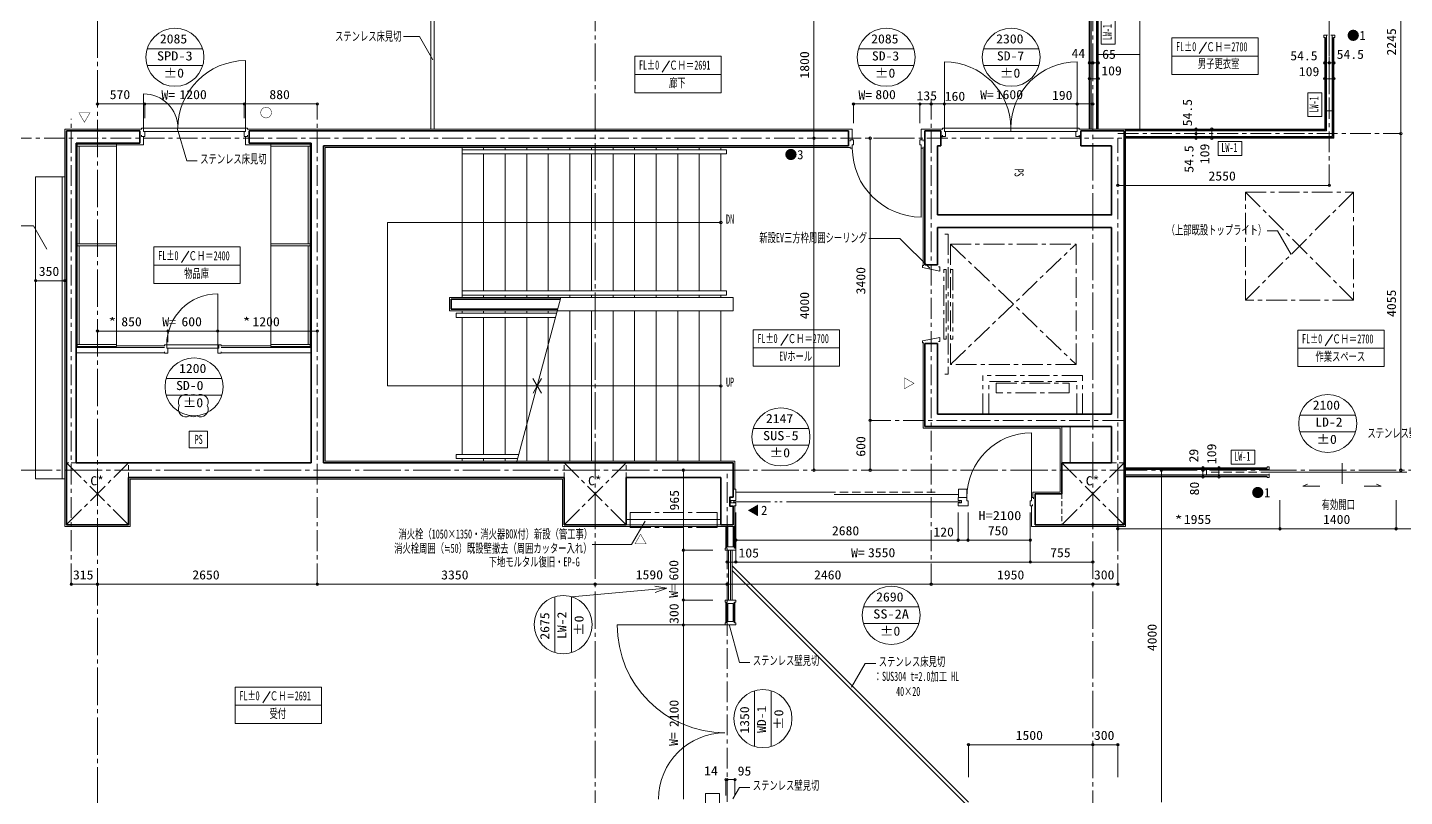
# Model space of a CAD drawing. Units: millimetres at full size, sheet at 1:50. Extents: x -48066 to 77311, y -302220 to 10476.
# Drawn here: x -857 to 15742, y -8653 to 612 of the extents above; entities that cross this region are included whole.
import ezdxf
from ezdxf.enums import TextEntityAlignment as Align

# ---------------------------------------------------------------- set-up
doc = ezdxf.new("R2010")
doc.units = ezdxf.units.MM
doc.header["$LTSCALE"] = 50
doc.header["$PDMODE"] = 32
doc.header["$PDSIZE"] = 30
for name, pattern in [('CHAIN1', [8, 5, -1, 1, -1]), ('CHAIN2', [12, 9, -1, 1, -1]), ('DASHED1', [1.8, 1.2, -0.6]), ('DASHED2', [3, 2, -1]), ('DOUBLE_CHAIN2', [12.8, 9, -1, 0.6, -0.6, 0.6, -1])]:
    doc.linetypes.add(name, pattern=pattern)
for name, color, linetype, lineweight in [('0-0_通り芯', 4, 'Continuous', 18), ('0-1_壁芯', 4, 'Continuous', 18), ('0-4_z246', 3, 'Continuous', 18), ('0-6_LGS', 4, 'Continuous', 18), ('0-7_仕上げ線', 3, 'Continuous', 18), ('0-8_平詳寸法', 4, 'Continuous', 18), ('0-B_内部建具', 4, 'Continuous', 18), ('0-C_文字', 4, 'Continuous', 18), ('1-1_床雑', 4, 'Continuous', 18), ('2-3_z770', 4, 'Continuous', 18), ('2-C_文字', 4, 'CHAIN1', 18), ('2-E_ハッチ', 4, 'CHAIN1', 18), ('3-0_平詳文字', 4, 'Continuous', 18), ('3-1_室名符号', 4, 'Continuous', 18), ('3-4_Dｼｰﾄ', 4, 'Continuous', 18), ('4-4_柱・壁', 2, 'Continuous', 35), ('4-5_柱壁寸法', 7, 'CHAIN1', 9), ('4-6_ｽﾗﾌﾞ寸法', 6, 'Continuous', 18), ('C-F_補助線', 4, 'Continuous', 18)]:
    doc.layers.add(name, color=color, linetype=linetype, lineweight=lineweight)
doc.layers.add('6-8', color=7, linetype='Continuous')
doc.styles.add('ＭＳ ゴシック', font='')
doc.styles.get('ＭＳ ゴシック').set_extended_font_data('MS Gothic')

msp = doc.modelspace()

# ---------------------------------------------------------------- linework, layer by layer
at = {"layer": '0-0_通り芯', "color": 6, "linetype": 'CHAIN2'}
for p, q in [((-13.8, -12951.39), (-13.8, 9976.35)), ((5986.2, -18631.87), (5986.2, 9976.35)), ((11986.2, -18631.87), (11986.2, 9976.35)), ((-21408.14, -4721.39), (26359.86, -4721.39))]:
    msp.add_line(p, q, dxfattribs=at)
at = {"layer": '0-1_壁芯', "linetype": 'CHAIN1'}
for p, q in [((14836.2, -1289.33), (14836.2, 9520.31)), ((2636.2, -6096.12), (2636.2, -308.1)), ((10036.2, -6096.12), (10036.19, -216.38)), ((-328.8, -6096.12), (-328.8, -487.58)), ((-1457.1, -721.39), (9636.2, -721.39)), ((9586.2, -721.39), (12381.2, -721.39)), ((12286.2, -666.38), (15697.88, -666.38)), ((12286.2, -6096.12), (12286.2, -721.39)), ((9300.82, -4121.39), (12381.2, -4121.39)), ((7576.2, -9916.39), (7576.2, -4721.39))]:
    msp.add_line(p, q, dxfattribs=at)
at = {"layer": '0-1_壁芯'}
for p, q in [((15697.88, 1578.63), (15697.88, -666.38)), ((8623.04, -721.39), (8623.04, 1078.61)), ((8623.04, -4721.39), (8623.04, -721.39)), ((9300.82, -721.39), (9300.82, -4121.39)), ((15697.88, -666.38), (15697.88, -4721.39)), ((12286.2, -1289.33), (14836.2, -1289.33)), ((9300.82, -4121.39), (9300.82, -4721.39)), ((-328.8, -6096.12), (-13.8, -6096.12)), ((-13.8, -6096.12), (2636.2, -6096.12)), ((2636.2, -6096.12), (5986.2, -6096.12)), ((5986.2, -6096.12), (7576.2, -6096.12)), ((7576.2, -6096.12), (10036.2, -6096.12)), ((10036.2, -6096.12), (11986.2, -6096.12)), ((11986.2, -6096.12), (12286.2, -6096.12))]:
    msp.add_line(p, q, dxfattribs=at)
for p in [(15697.88, -666.38), (8623.04, -721.39), (9300.82, -721.39), (12286.2, -1289.33), (14836.2, -1289.33), (9300.82, -4121.39), (8623.04, -4721.39), (9300.82, -4721.39), (15697.88, -4721.39), (-328.8, -6096.12), (-13.8, -6096.12), (2636.2, -6096.12), (5986.2, -6096.12), (7576.2, -6096.12), (10036.2, -6096.12), (11986.2, -6096.12), (12286.2, -6096.12)]:
    msp.add_point(p, dxfattribs=at)
at = {"layer": '0-4_z246'}
for p, q in [((7637.2, -5872.4), (9636.2, -7871.39)), ((7637.2, -5928.97), (9636.2, -7927.96)), ((9612.05, -7847.25), (10486.19, -8721.39)), ((9612.05, -7903.82), (10469.63, -8761.39))]:
    msp.add_line(p, q, dxfattribs=at)
at = {"layer": '0-6_LGS'}
for p, q in [((11964.19, 998.61), (11964.19, -611.39)), ((12029.19, -611.39), (12029.19, 998.61)), ((14803.7, 519.11), (14803.7, -633.89)), ((14868.7, 519.11), (14868.7, -698.89)), ((14803.69, -391.39), (14868.69, -391.39)), ((12381.2, -633.89), (14803.7, -633.89)), ((12381.2, -698.89), (14868.7, -698.89)), ((796.21, -3241.39), (-268.8, -3241.39)), ((796.21, -3306.39), (-268.8, -3306.39)), ((2561.2, -3241.39), (1476.21, -3241.39)), ((2561.2, -3306.39), (1476.21, -3306.39)), ((11611.19, -4196.39), (11611.19, -4631.39)), ((11711.19, -4196.39), (11711.19, -4631.39)), ((12381.2, -4714.39), (14111.2, -4714.39)), ((12381.2, -4779.39), (14111.2, -4779.39)), ((13356.2, -4779.39), (13356.2, -4714.39)), ((7501.2, -5316.39), (6361.2, -5316.39)), ((7501.2, -5381.39), (6361.2, -5381.39)), ((7584.2, -5401.39), (7584.2, -5646.39)), ((7649.2, -5401.39), (7649.2, -5646.39)), ((7584.2, -5646.39), (7649.2, -5646.39)), ((7584.2, -6546.39), (7584.2, -6326.39)), ((7584.2, -6326.39), (7649.2, -6326.39)), ((7649.2, -6546.39), (7649.2, -6326.39)), ((7584.2, -6546.39), (7649.2, -6546.39))]:
    msp.add_line(p, q, dxfattribs=at)
at = {"layer": '0-7_仕上げ線'}
for p, q in [((12051.2, 6509.11), (12051.2, -611.89)), ((11942.19, -611.39), (11942.19, 998.61)), ((11951.19, -611.39), (11951.19, 998.61)), ((12041.69, -611.39), (12041.69, 998.61)), ((14781.7, 494.11), (14781.7, -611.89)), ((14791.2, 494.11), (14791.2, -621.39)), ((14881.2, 494.11), (14881.2, -711.39)), ((14890.7, 494.11), (14890.7, -720.89)), ((-408.8, -611.37), (-408.8, -5401.39)), ((516.2, -611.37), (-408.8, -611.37)), ((1796.2, -611.38), (8856.83, -611.39)), ((9086.2, -611.39), (8336.2, -611.38)), ((9086.2, -741.39), (9086.2, -611.39)), ((10171.2, -611.89), (9916.2, -611.89)), ((9916.2, -741.39), (9916.2, -611.89)), ((11821.2, -611.89), (14781.7, -611.89)), ((12381.2, -5401.39), (12381.2, -611.89)), ((12381.2, -621.39), (14791.2, -621.39)), ((541.2, -801.41), (216.2, -801.4)), ((541.2, -701.39), (541.2, -801.41)), ((1771.2, -801.41), (2076.2, -801.4)), ((12381.2, -711.39), (14881.2, -711.39)), ((12381.2, -720.89), (14890.7, -720.89)), ((2731.2, -831.39), (2731.2, -4611.39)), ((9061.2, -831.39), (2731.2, -831.39)), ((9941.2, -841.39), (9941.2, -2254.39)), ((-408.8, -1186.38), (-438.8, -1186.38)), ((216.21, -3231.38), (216.21, -3206.38)), ((796.21, -3221.39), (216.21, -3221.39)), ((2076.2, -3221.39), (1476.21, -3221.39)), ((9941.2, -3188.39), (9941.2, -4216.39)), ((11591.19, -4216.39), (9941.2, -4216.39)), ((11591.19, -4216.39), (11591.19, -4986.39)), ((7671.2, -4611.39), (2731.2, -4611.39)), ((7671.2, -4611.39), (7671.2, -4951.39)), ((12381.2, -4692.39), (14086.2, -4692.39)), ((12381.2, -4701.89), (14086.2, -4701.89)), ((12381.2, -4791.89), (14086.2, -4791.89)), ((12381.2, -4801.39), (14086.2, -4801.39)), ((5591.2, -4831.39), (381.2, -4831.39)), ((5591.2, -5401.39), (5591.2, -4831.39)), ((11591.19, -4986.39), (11261.2, -4986.39)), ((7671.2, -5151.39), (7671.2, -5661.39)), ((11246.2, -5151.39), (11246.2, -5401.39)), ((7671.2, -5401.39), (5591.2, -5401.39)), ((7562.2, -5401.39), (7562.2, -5661.39)), ((7571.7, -5401.39), (7571.7, -5661.39)), ((7661.7, -5401.39), (7661.7, -5661.39)), ((11246.2, -5401.39), (12381.2, -5401.39)), ((7562.2, -6561.39), (7562.2, -6311.39)), ((7571.7, -6561.39), (7571.7, -6311.39)), ((7661.7, -6561.39), (7661.7, -6311.39)), ((7671.2, -6561.39), (7671.2, -6311.39))]:
    msp.add_line(p, q, dxfattribs=at)
for points in [[(-438.8, -1186.38), (-438.8, -4826.38), (-408.8, -4826.38)], [(381.2, -4831.39), (381.2, -5401.39), (-408.8, -5401.39)]]:
    msp.add_lwpolyline(points, dxfattribs=at)
at = {"layer": '0-8_平詳寸法'}
for p, q in [((11942.19, 186.42), (11986.2, 186.42)), ((11986.2, 186.42), (12051.2, 186.42)), ((14781.7, 186.42), (14836.19, 186.42)), ((14836.19, 186.42), (14890.7, 186.42)), ((12051.2, -4.17), (11942.19, -4.17)), ((14781.7, -4.17), (14890.7, -4.17)), ((13229.58, -666.38), (13229.58, -611.88)), ((13420.17, -720.88), (13420.17, -611.88)), ((13229.58, -720.88), (13229.58, -666.38)), ((-758.8, -2438.8), (-408.8, -2438.8)), ((12812.05, -4721.39), (12812.05, -8721.39)), ((13312.46, -4692.39), (13312.46, -4721.39)), ((13312.46, -4721.39), (13312.46, -4801.39)), ((13505.26, -4801.39), (13505.26, -4692.39)), ((10486.2, -8029.96), (10486.2, -8420.78)), ((10486.2, -8029.96), (11986.2, -8029.96)), ((11986.2, -8029.96), (11986.2, -8420.78)), ((11986.2, -8029.96), (12286.2, -8029.96)), ((12286.2, -8029.96), (12286.2, -8420.78)), ((7562.2, -8450.36), (7562.2, -8642.31)), ((7562.2, -8450.36), (7576.2, -8450.36)), ((7576.2, -8450.36), (7576.2, -8642.31)), ((7576.2, -8450.36), (7671.2, -8450.36)), ((7671.2, -8450.36), (7671.2, -8642.31))]:
    msp.add_line(p, q, dxfattribs=at)
for p in [(11942.19, 186.42), (11986.2, 186.42), (12051.2, 186.42), (14781.7, 186.42), (14836.19, 186.42), (14890.7, 186.42), (11942.19, -4.17), (12051.2, -4.17), (14781.7, -4.17), (14890.7, -4.17), (13229.58, -611.88), (13229.58, -666.38), (13420.17, -611.88), (13229.58, -720.88), (13420.17, -720.88), (-758.8, -2438.8), (-408.8, -2438.8), (12812.05, -4721.39), (13312.46, -4692.39), (13312.46, -4721.39), (13312.46, -4801.39), (13505.26, -4692.39), (13505.26, -4801.39), (10486.2, -8029.96), (11986.2, -8029.96), (12286.2, -8029.96), (7562.2, -8450.36), (7576.2, -8450.36), (7671.2, -8450.36)]:
    msp.add_point(p, dxfattribs=at)
at = {"layer": '0-B_内部建具'}
for p, q in [((14836.19, 1499.11), (14836.19, 519.11)), ((1771.2, -601.39), (1771.2, 213.61)), ((10196.2, 198.61), (10196.2, -641.39)), ((11796.2, 198.61), (11796.2, -641.39)), ((541.2, -601.39), (541.2, -186.39)), ((541.2, -601.39), (1771.2, -601.39)), ((11821.2, -601.89), (10171.2, -601.89)), ((10171.2, -616.89), (10171.2, -601.89)), ((11796.2, -641.39), (10196.2, -641.39)), ((10996.2, -601.89), (10996.2, -641.39)), ((11821.2, -616.89), (11821.2, -601.89)), ((1771.2, -701.39), (1771.2, -801.41)), ((9916.2, -841.39), (9916.2, -1671.39)), ((1436.21, -3251.39), (1436.21, -2596.39)), ((821.21, -3211.39), (1451.21, -3211.39)), ((836.21, -3251.39), (821.21, -3251.39)), ((821.21, -3251.39), (1451.21, -3251.39)), ((1436.21, -3251.39), (1451.21, -3251.39)), ((14989.2, -4885.85), (14989.2, -4637.6)), ((14111.2, -4726.89), (14111.2, -4682.39)), ((14111.2, -4746.89), (15771.2, -4746.89)), ((14111.2, -4766.89), (14111.2, -4811.39)), ((8866.2, -4988.05), (7681.2, -4988.05)), ((10391.2, -5101.39), (8336.2, -5101.39)), ((10366.2, -5014.72), (8866.2, -5014.72)), ((10466.2, -5051.39), (10361.2, -5051.39)), ((10401.2, -5116.39), (10401.2, -5086.39)), ((11261.2, -4986.39), (11261.2, -5051.39)), ((7595.2, -5686.39), (7595.2, -6286.39)), ((7616.2, -5686.39), (7616.2, -6286.39)), ((7637.2, -5686.39), (7637.2, -6286.39)), ((6251.2, -6586.39), (7681.2, -6586.39))]:
    msp.add_line(p, q, dxfattribs=at)
at = {"layer": '0-B_内部建具', "linetype": 'DASHED2'}
for p, q in [((14836.19, 519.11), (14836.19, -371.39)), ((14111.2, -4746.89), (13376.2, -4746.89)), ((10085.2, -4988.06), (8866.2, -4988.05))]:
    msp.add_line(p, q, dxfattribs=at)
at = {"layer": '0-B_内部建具', "linetype": 'DOUBLE_CHAIN2'}
msp.add_line((7651.2, -5101.39), (9636.2, -5101.39), dxfattribs=at)
at = {"layer": '0-B_内部建具'}
for points in [[(14816.19, 519.11), (14771.69, 519.11), (14771.69, 494.11), (14786.19, 494.11)], [(14856.19, 519.11), (14900.69, 519.11), (14900.69, 494.11), (14885.69, 494.11)], [(516.2, -616.39), (516.2, -601.39), (541.2, -601.39), (541.2, -641.39)], [(556.2, -641.39), (556.2, -701.39), (516.2, -701.39), (516.2, -686.39)], [(1796.2, -616.39), (1796.2, -601.39), (1771.2, -601.39), (1771.2, -641.39), (541.2, -641.39)], [(1756.2, -641.39), (1756.2, -701.39), (1796.2, -701.39), (1796.2, -686.39)], [(10211.2, -641.39), (10211.2, -701.39), (10171.2, -701.39), (10171.2, -686.39)], [(11781.2, -641.39), (11781.2, -701.39), (11821.2, -701.39), (11821.2, -686.39)], [(9061.2, -826.39), (9061.2, -841.39), (9086.2, -841.39), (9086.2, -801.39), (9101.2, -801.39), (9101.2, -741.39), (9061.2, -741.39), (9061.2, -756.39)], [(9941.2, -826.39), (9941.2, -841.39), (9916.2, -841.39), (9916.2, -801.39), (9901.2, -801.39), (9901.2, -741.39), (9941.2, -741.39), (9941.2, -756.39)], [(9946.2, -2254.39), (9931.2, -2254.39), (9931.2, -2279.39), (10141.2, -2321.39), (10141.2, -2271.39), (10126.2, -2271.39)], [(9946.2, -3188.39), (9931.2, -3188.39), (9931.2, -3163.39), (10141.2, -3121.39), (10141.2, -3171.39), (10126.2, -3171.39)], [(796.21, -3226.39), (796.21, -3211.39), (821.21, -3211.39), (821.21, -3251.39)], [(836.21, -3251.39), (836.21, -3311.39), (796.21, -3311.39), (796.21, -3296.39)], [(1436.21, -3251.39), (1436.21, -3311.39), (1476.21, -3311.39), (1476.21, -3296.39)], [(1476.21, -3226.39), (1476.21, -3211.39), (1451.21, -3211.39), (1451.21, -3251.39)], [(11246.2, -4271.39), (11246.2, -5091.39), (11231.2, -5091.39), (11231.2, -5151.39), (11256.2, -5151.39), (11256.2, -5136.39)], [(14111.2, -4682.39), (14086.2, -4682.39), (14086.2, -4697.39)], [(14111.2, -4811.39), (14086.2, -4811.39), (14086.2, -4796.39)], [(7656.2, -5151.39), (7681.2, -5151.39), (7681.2, -5116.39), (7621.2, -5116.39), (7621.2, -5086.39), (7681.2, -5086.39), (7681.2, -4951.39), (7661.2, -4951.39)], [(10366.2, -5051.39), (10366.2, -4951.39), (10466.2, -4951.39)], [(10481.2, -5151.39), (10481.2, -5091.39), (10466.2, -5091.39), (10466.2, -4951.39)], [(14722.14, -4916.02), (14517.96, -4916.02), (14573.65, -4888.18)], [(15256.27, -4916.02), (15460.44, -4916.02), (15404.76, -4888.18)], [(10401.2, -5086.39), (10361.2, -5086.39), (10361.2, -5051.39)], [(10481.2, -5151.39), (10361.2, -5151.39), (10361.2, -5116.39), (10401.2, -5116.39)], [(11271.2, -5066.39), (11271.2, -5051.39), (11246.2, -5051.39)], [(7567.2, -5661.39), (7552.2, -5661.39), (7552.2, -5686.39), (7681.2, -5686.39)], [(7681.2, -5686.39), (7681.2, -5661.39), (7666.2, -5661.39)], [(7567.2, -6311.39), (7552.2, -6311.39), (7552.2, -6286.39), (7681.2, -6286.39)], [(7681.2, -6286.39), (7681.2, -6311.39), (7666.2, -6311.39)], [(7567.2, -6561.39), (7552.2, -6561.39), (7552.2, -6586.39)], [(7681.2, -6586.39), (7681.2, -6561.39), (7666.2, -6561.39)]]:
    msp.add_lwpolyline(points, dxfattribs=at)
for centre, radius, start, end in [((1771.2, -601.39), 815, 90.00004, 180.00004), ((10196.2, -601.39), 800, 0, 90), ((11796.2, -601.39), 800, 90, 180), ((541.2, -601.39), 415, 359.99996, 89.99996), ((9916.2, -841.39), 830, 179.99996, 269.99996), ((1436.21, -3211.39), 615, 90, 180), ((11246.2, -5051.39), 780, 90, 180), ((7551.2, -6586.39), 1300, 180, 270), ((7551.2, -8686.39), 800, 90, 180)]:
    msp.add_arc(centre, radius, start, end, dxfattribs=at)
at = {"layer": '0-C_文字'}
for p, q in [((556.2, -308.1), (-13.8, -308.1)), ((1756.2, -308.1), (556.2, -308.1)), ((556.2, -308.1), (556.2, -481.24)), ((1756.2, -308.1), (2636.2, -308.1)), ((1756.2, -308.1), (1756.2, -481.24)), ((9901.2, -308.1), (9101.2, -308.1)), ((9101.2, -308.1), (9101.2, -539.13)), ((9901.2, -308.1), (9901.2, -539.13)), ((10036.19, -308.1), (9901.2, -308.1)), ((10036.19, -308.1), (10196.2, -308.1)), ((10196.2, -308.1), (11796.2, -308.1)), ((11796.2, -308.1), (11986.2, -308.1)), ((-13.8, -3045.02), (836.21, -3045.02)), ((836.21, -3045.02), (1436.21, -3045.02)), ((836.21, -3045.02), (836.21, -3178.86)), ((1436.21, -3045.02), (2636.2, -3045.02)), ((7049.06, -4721.39), (7406.06, -4721.39)), ((7049.06, -4721.39), (7049.06, -5686.39)), ((12286.2, -5427.71), (12286.2, -5081.22)), ((14241.2, -5427.71), (14241.2, -5081.22)), ((15641.2, -5427.71), (15641.2, -5081.22)), ((7681.2, -5828.29), (7681.2, -5232.64)), ((10361.2, -5564.28), (10361.2, -5232.64)), ((10481.2, -5564.28), (10481.2, -5232.64)), ((11231.2, -5828.29), (11231.2, -5232.64)), ((12286.2, -5427.71), (14241.2, -5427.71)), ((14241.2, -5427.71), (15641.2, -5427.71)), ((15641.2, -5427.71), (17986.2, -5427.71)), ((7681.2, -5564.28), (10361.2, -5564.28)), ((10361.2, -5564.28), (10481.2, -5564.28)), ((10481.2, -5564.28), (11231.2, -5564.28)), ((7049.06, -5686.39), (7406.06, -5686.39)), ((7049.06, -5686.39), (7049.06, -6286.39)), ((7576.2, -5828.29), (7681.2, -5828.29)), ((7681.2, -5828.29), (11231.2, -5828.29)), ((11231.2, -5828.29), (11986.2, -5828.29)), ((7049.06, -6286.39), (7406.06, -6286.39)), ((7049.06, -6286.39), (7049.06, -6586.39)), ((7049.06, -6586.39), (7406.06, -6586.39)), ((7049.06, -6586.39), (7049.06, -8686.39))]:
    msp.add_line(p, q, dxfattribs=at)
at = {"layer": '0-C_文字', "color": 7, "lineweight": 9}
for p, q in [((7501.2, -1736.39), (3481.2, -1736.39)), ((3481.2, -1736.39), (3481.2, -3706.39)), ((5287.6, -3706.39), (5236.26, -3617.47)), ((5287.6, -3706.39), (5338.94, -3617.47)), ((7501.2, -3706.39), (3481.2, -3706.39)), ((5287.6, -3706.39), (5237.88, -3792.5)), ((5287.6, -3706.39), (5337.32, -3792.5))]:
    msp.add_line(p, q, dxfattribs=at)
for centre in [(7501.2, -1736.39), (7501.2, -3706.39)]:
    msp.add_circle(centre, 15, dxfattribs=at)
at = {"layer": '0-C_文字'}
for p in [(-13.8, -308.1), (556.2, -308.1), (1756.2, -308.1), (2636.2, -308.1), (9101.2, -308.1), (9901.2, -308.1), (10036.19, -308.1), (10196.2, -308.1), (11796.2, -308.1), (11986.2, -308.1), (-13.8, -3045.02), (836.21, -3045.02), (1436.21, -3045.02), (2636.2, -3045.02), (7049.06, -4721.39), (12286.2, -5427.71), (14241.2, -5427.71), (15641.2, -5427.71), (7681.2, -5564.28), (10361.2, -5564.28), (10481.2, -5564.28), (11231.2, -5564.28), (7049.06, -5686.39), (7576.2, -5828.29), (7681.2, -5828.29), (11231.2, -5828.29), (11986.2, -5828.29), (7049.06, -6286.39), (7049.06, -6586.39)]:
    msp.add_point(p, dxfattribs=at)
at = {"layer": '1-1_床雑'}
for p, q in [((4006.19, 998.6), (4006.19, -611.39)), ((4046.19, 998.6), (4046.19, -611.39)), ((12551.2, 288.61), (12051.2, 288.61)), ((12551.2, -611.39), (12051.2, -611.39)), ((216.2, -791.4), (-258.8, -791.4)), ((216.2, -816.41), (-258.8, -816.4)), ((-233.8, -1993.9), (-233.8, -816.4)), ((216.2, -1993.9), (216.2, -816.41)), ((216.21, -816.41), (216.21, -791.4)), ((2076.19, -816.41), (2076.19, -791.4)), ((2076.19, -1993.9), (2076.2, -816.41)), ((2076.2, -791.4), (2551.2, -791.4)), ((2076.2, -816.41), (2551.2, -816.4)), ((2526.2, -1993.9), (2526.2, -816.4)), ((2551.2, -3231.39), (2551.2, -791.4)), ((-758.8, -4826.38), (-758.8, -1186.38)), ((-438.8, -1186.38), (-758.8, -1186.38)), ((216.2, -1993.9), (-258.8, -1993.9)), ((216.2, -2018.9), (-258.8, -2018.9)), ((-233.8, -3206.39), (-233.8, -2018.9)), ((216.2, -2018.9), (216.2, -1993.9)), ((216.21, -3206.38), (216.21, -2018.9)), ((2076.18, -3206.38), (2076.19, -2018.9)), ((2076.2, -2018.9), (2076.2, -1993.9)), ((2076.2, -1993.9), (2551.2, -1993.9)), ((2076.2, -2018.9), (2551.2, -2018.9)), ((2526.2, -3206.39), (2526.2, -2018.9)), ((5572.97, -2641.39), (4231.2, -2641.39)), ((216.2, -3206.38), (-258.8, -3206.39)), ((2076.18, -3231.38), (2076.18, -3206.38)), ((2076.2, -3206.38), (2551.2, -3206.39)), ((2076.2, -3231.38), (2551.2, -3231.39)), ((-438.8, -4826.38), (-758.8, -4826.38))]:
    msp.add_line(p, q, dxfattribs=at)
for points in [[(12051.2, -611.39), (12051.2, 1188.61), (12551.2, 1188.61), (12551.2, -611.39)], [(216.2, -3231.38), (-258.8, -3231.39), (-258.8, -791.4)], [(5530.1, -2801.39), (4231.2, -2801.39), (4231.2, -2641.39)]]:
    msp.add_lwpolyline(points, dxfattribs=at)
at = {"layer": '2-3_z770'}
for p, q in [((4381.2, -2641.39), (4381.2, -831.39)), ((7571.2, -861.39), (4381.2, -861.39)), ((7571.2, -911.39), (4381.2, -911.39)), ((4641.2, -861.39), (4641.2, -831.39)), ((4641.2, -2561.39), (4641.2, -911.39)), ((4901.2, -861.39), (4901.2, -831.39)), ((4901.2, -2561.39), (4901.2, -911.39)), ((5161.2, -861.39), (5161.2, -831.39)), ((5161.2, -2561.39), (5161.2, -911.39)), ((5421.2, -861.39), (5421.2, -831.39)), ((5421.2, -2561.39), (5421.2, -911.39)), ((5681.2, -861.39), (5681.2, -831.39)), ((5681.2, -2561.39), (5681.2, -911.39)), ((5941.2, -861.39), (5941.2, -831.39)), ((5941.2, -2561.39), (5941.2, -911.39)), ((6201.2, -861.39), (6201.2, -831.39)), ((6201.2, -2561.39), (6201.2, -911.39)), ((6461.2, -861.39), (6461.2, -831.39)), ((6461.2, -2561.39), (6461.2, -911.39)), ((6721.2, -861.39), (6721.2, -831.39)), ((6721.2, -2561.39), (6721.2, -911.39)), ((6981.2, -861.39), (6981.2, -831.39)), ((6981.2, -2561.39), (6981.2, -911.39)), ((7241.2, -861.39), (7241.2, -831.39)), ((7241.2, -2561.39), (7241.2, -911.39)), ((7501.2, -861.39), (7501.2, -831.39)), ((7501.2, -2561.39), (7501.2, -911.39)), ((7571.2, -861.39), (7571.2, -911.39)), ((7571.2, -2561.39), (4381.2, -2561.39)), ((7571.2, -2611.39), (4381.2, -2611.39)), ((4641.2, -2641.39), (4641.2, -2611.39)), ((4901.2, -2641.39), (4901.2, -2611.39)), ((5039.75, -4631.39), (5572.97, -2641.39)), ((5161.2, -2641.39), (5161.2, -2611.39)), ((5421.2, -2641.39), (5421.2, -2611.39)), ((7651.2, -2641.39), (5572.97, -2641.39)), ((5681.2, -2641.39), (5681.2, -2611.39)), ((5941.2, -2641.39), (5941.2, -2611.39)), ((6201.2, -2641.39), (6201.2, -2611.39)), ((6461.2, -2641.39), (6461.2, -2611.39)), ((6721.2, -2641.39), (6721.2, -2611.39)), ((6981.2, -2641.39), (6981.2, -2611.39)), ((7241.2, -2641.39), (7241.2, -2611.39)), ((7501.2, -2641.39), (7501.2, -2611.39)), ((7571.2, -2611.39), (7571.2, -2561.39)), ((7651.2, -2801.39), (7651.2, -2641.39)), ((4381.2, -2801.38), (4381.2, -2831.38)), ((4641.2, -2801.38), (4641.2, -2831.38)), ((4901.2, -2801.38), (4901.2, -2831.38)), ((5161.2, -2801.38), (5161.2, -2831.38)), ((5421.2, -2801.38), (5421.2, -2831.38)), ((7651.2, -2801.39), (5530.1, -2801.39)), ((5681.2, -4611.39), (5681.2, -2801.39)), ((5941.2, -4611.39), (5941.2, -2801.39)), ((6201.2, -4611.39), (6201.2, -2801.39)), ((6461.2, -4611.39), (6461.2, -2801.39)), ((6721.2, -4611.39), (6721.2, -2801.39)), ((6981.2, -4611.39), (6981.2, -2801.39)), ((7241.2, -4611.39), (7241.2, -2801.39)), ((7501.2, -4611.39), (7501.2, -2801.39)), ((4311.2, -2831.38), (4311.2, -2881.38)), ((5522.06, -2831.39), (4311.2, -2831.39)), ((5508.66, -2881.39), (4311.2, -2881.39)), ((4381.2, -2881.38), (4381.2, -4531.38)), ((4641.2, -2881.38), (4641.2, -4531.38)), ((4901.2, -2881.38), (4901.2, -4531.38)), ((5161.2, -4611.39), (5161.2, -2881.39)), ((5421.2, -4611.39), (5421.2, -2881.39)), ((4311.2, -4581.38), (4311.2, -4531.38)), ((5066.54, -4531.39), (4311.2, -4531.39)), ((5053.15, -4581.39), (4311.2, -4581.39)), ((4381.2, -4581.38), (4381.2, -4611.38)), ((4641.2, -4581.38), (4641.2, -4611.38)), ((4901.2, -4581.38), (4901.2, -4611.38))]:
    msp.add_line(p, q, dxfattribs=at)
at = {"layer": '2-C_文字'}
for p, q in [((10243.41, -1876.39), (10201.91, -1876.39)), ((10243.41, -1876.39), (10243.41, -3566.39)), ((10268.7, -1996.39), (11783.7, -3446.39)), ((10268.7, -3446.39), (11783.7, -1996.39)), ((10243.41, -3566.39), (10201.91, -3566.39)), ((11861.19, -3581.39), (10661.2, -3581.39)), ((10661.2, -4046.39), (10661.2, -3581.39)), ((10731.2, -4046.39), (10731.2, -3651.39)), ((11861.19, -4046.39), (11861.19, -3581.39))]:
    msp.add_line(p, q, dxfattribs=at)
for points in [[(10268.7, -1996.39), (11783.7, -1996.39), (11783.7, -3446.39), (10268.7, -3446.39)], [(10188.13, -2301.69), (10218.13, -2301.69), (10218.13, -3141.69), (10188.13, -3141.69)], [(10821.19, -3671.39), (11701.2, -3671.39), (11701.2, -3791.39), (10821.19, -3791.39)], [(6406.2, -5231.39), (6406.2, -5411.39), (7456.2, -5411.39), (7456.2, -5231.39)]]:
    msp.add_lwpolyline(points, close=True, dxfattribs=at)
for points in [[(10268.7, -2301.39), (10298.7, -2301.39), (10298.7, -3141.39), (10268.7, -3141.39)], [(11791.19, -4046.39), (11791.19, -3651.39), (10731.2, -3651.39)]]:
    msp.add_lwpolyline(points, dxfattribs=at)
at = {"layer": '2-E_ハッチ'}
for p, q in [((15126.2, -1371.38), (13826.19, -2671.38)), ((13826.19, -1371.38), (15126.2, -2671.38))]:
    msp.add_line(p, q, dxfattribs=at)
msp.add_lwpolyline([(13826.19, -1371.38), (15126.2, -1371.38), (15126.2, -2671.38), (13826.19, -2671.38)], close=True, dxfattribs=at)
at = {"layer": '3-0_平詳文字'}
for p, q in [((1062.61, -995.52), (948.23, -601.39)), ((1062.61, -995.52), (1189.71, -995.52)), ((14212.45, -1837.63), (14085.35, -1837.63)), ((14212.45, -1837.63), (14376.79, -2122.28)), ((6588.03, -5336.81), (6425.71, -5617.96)), ((6425.71, -5617.96), (5951.55, -5617.96)), ((7724.14, -7039.08), (7601.56, -6581.61)), ((7724.14, -7039.08), (7851.25, -7039.08)), ((9242.22, -7052.84), (9077.88, -7337.49)), ((9242.22, -7052.84), (9369.32, -7052.84)), ((7724.14, -8544.24), (7644.8, -8681.67)), ((7724.14, -8544.24), (7851.25, -8544.24))]:
    msp.add_line(p, q, dxfattribs=at)
for points in [[(3676.66, 504.07), (3867.18, 504.07), (4030.3, 221.54)], [(-976.49, -1777.42), (-785.98, -1777.42), (-622.86, -2059.95)], [(9285.15, -1928.04), (9657.8, -1928.04), (10018.61, -2288.85)]]:
    msp.add_lwpolyline(points, dxfattribs=at)
msp.add_lwpolyline([(1092.68, -4252.36), (1313.91, -4252.36), (1313.91, -4450.42), (1092.68, -4450.42)], close=True, dxfattribs=at)
at = {"layer": '3-1_室名符号'}
for p, q in [((13977.9, 487.65), (12936.76, 487.65)), ((12936.76, 47.91), (12936.76, 487.65)), ((13357.35, 434.6), (13268.53, 298.14)), ((13977.9, 487.65), (13977.9, 47.91)), ((7503.44, 265.94), (6462.3, 265.94)), ((6462.3, -173.8), (6462.3, 265.94)), ((6882.89, 212.88), (6794.07, 76.43)), ((7503.44, 265.94), (7503.44, -173.8)), ((13977.9, 267.65), (12936.76, 267.65)), ((7503.44, 45.94), (6462.3, 45.94)), ((12936.76, 47.91), (13977.9, 47.91)), ((6462.3, -173.8), (7503.44, -173.8)), ((1708.42, -2030.8), (667.28, -2030.8)), ((667.28, -2470.55), (667.28, -2030.8)), ((1087.86, -2083.86), (999.04, -2220.31)), ((1708.42, -2030.8), (1708.42, -2470.55)), ((1708.42, -2250.8), (667.28, -2250.8)), ((667.28, -2470.55), (1708.42, -2470.55)), ((8931.78, -3029.12), (7890.65, -3029.12)), ((7890.65, -3468.87), (7890.65, -3029.12)), ((8311.23, -3082.18), (8222.41, -3218.63)), ((8931.78, -3029.12), (8931.78, -3468.87)), ((15496.15, -3032.6), (14455.01, -3032.6)), ((14455.01, -3472.35), (14455.01, -3032.6)), ((14875.59, -3085.66), (14786.77, -3222.12)), ((15496.15, -3032.6), (15496.15, -3472.35)), ((8931.78, -3249.13), (7890.65, -3249.13)), ((15496.15, -3252.61), (14455.01, -3252.61)), ((7890.65, -3468.87), (8931.78, -3468.87)), ((14455.01, -3472.35), (15496.15, -3472.35)), ((2687.55, -7334.68), (1646.41, -7334.68)), ((1646.41, -7774.42), (1646.41, -7334.68)), ((2066.99, -7387.74), (1978.18, -7524.19)), ((2687.55, -7334.68), (2687.55, -7774.42)), ((2687.55, -7554.68), (1646.41, -7554.68)), ((1646.41, -7774.42), (2687.55, -7774.42))]:
    msp.add_line(p, q, dxfattribs=at)
at = {"layer": '3-4_Dｼｰﾄ'}
for p, q in [((12253.87, 698.08), (12253.87, 412.58)), ((12253.87, 412.58), (12085.21, 412.58)), ((14745.45, -173.48), (14745.45, -458.97)), ((14745.45, -458.97), (14576.8, -458.97)), ((13781.92, -928.64), (13781.92, -759.98)), ((13496.43, -928.64), (13781.92, -928.64)), ((13937.17, -4649.08), (13937.17, -4480.42)), ((13651.68, -4649.08), (13937.17, -4649.08)), ((7484.01, -8616.18), (7484.01, -8901.68))]:
    msp.add_line(p, q, dxfattribs=at)
for points in [[(12085.21, 412.58), (12085.21, 698.08), (12253.87, 698.08)], [(14576.8, -458.97), (14576.8, -173.48), (14745.45, -173.48)], [(13781.92, -759.98), (13496.43, -759.98), (13496.43, -928.64)], [(13937.17, -4480.42), (13651.68, -4480.42), (13651.68, -4649.08)], [(7315.36, -8901.68), (7315.36, -8616.18), (7484.01, -8616.18)]]:
    msp.add_lwpolyline(points, dxfattribs=at)
at = {"layer": '4-4_柱・壁'}
for p, q in [((-388.8, -631.39), (-388.8, -5381.39)), ((-388.8, -631.39), (496.2, -631.39)), ((496.2, -631.38), (496.2, -781.39)), ((1816.19, -631.38), (1816.19, -781.39)), ((1816.19, -631.38), (8856.83, -631.39)), ((9041.2, -631.39), (8336.2, -631.38)), ((9041.2, -631.39), (9041.2, -811.39)), ((10151.2, -631.39), (9961.2, -631.39)), ((9961.2, -631.39), (9961.2, -2248.39)), ((10151.2, -631.39), (10151.2, -811.39)), ((12361.2, -631.39), (11841.19, -631.39)), ((11841.19, -631.39), (11841.19, -811.39)), ((12361.2, -631.39), (12361.2, -5381.39)), ((-268.8, -781.39), (-268.8, -4631.39)), ((-268.8, -781.39), (496.2, -781.39)), ((1816.19, -781.39), (2561.2, -781.39)), ((2561.2, -781.39), (2561.2, -4631.39)), ((2711.2, -811.39), (2711.2, -4631.39)), ((2711.2, -811.39), (9041.2, -811.39)), ((10111.2, -811.39), (10111.2, -1646.39)), ((10111.2, -811.39), (10151.2, -811.39)), ((10171.2, -701.39), (10151.2, -701.39)), ((11821.2, -701.39), (11841.19, -701.39)), ((12211.19, -811.39), (11841.19, -811.39)), ((12211.2, -1796.39), (10111.2, -1796.39)), ((10111.2, -1796.39), (10111.2, -2248.39)), ((12211.2, -1796.39), (12211.2, -4046.39)), ((9961.2, -2248.39), (10111.2, -2248.39)), ((5567.61, -2661.39), (4251.2, -2661.39)), ((4251.2, -2661.39), (4251.2, -2781.39)), ((5535.45, -2781.39), (4251.2, -2781.39)), ((9961.2, -3194.99), (9961.2, -4196.39)), ((9961.2, -3194.99), (10111.2, -3194.99)), ((10111.2, -3194.99), (10111.2, -4046.39)), ((12211.2, -4046.39), (10111.2, -4046.39)), ((12211.2, -4196.39), (9961.2, -4196.39)), ((12211.2, -4196.39), (12211.2, -4631.39)), ((2561.2, -4631.39), (-268.8, -4631.39)), ((7651.2, -4631.39), (2711.2, -4631.39)), ((7651.2, -4631.39), (7651.2, -5046.39)), ((11611.19, -4631.39), (12211.2, -4631.39)), ((11611.19, -4631.39), (11611.19, -5006.39)), ((361.2, -4811.39), (361.2, -5381.39)), ((5611.2, -4811.39), (361.2, -4811.39)), ((5611.2, -4811.39), (5611.2, -5381.39)), ((6361.2, -4811.39), (6361.2, -5381.39)), ((7501.2, -4811.39), (6361.2, -4811.39)), ((7501.2, -4811.39), (7501.2, -5381.39)), ((7651.2, -5156.39), (7651.2, -5381.39)), ((361.2, -5381.39), (-388.8, -5381.39)), ((6361.2, -5381.39), (5611.2, -5381.39)), ((7651.2, -5381.39), (7501.2, -5381.39)), ((11291.19, -5381.39), (12361.2, -5381.39))]:
    msp.add_line(p, q, dxfattribs=at)
at = {"layer": '4-4_柱・壁', "color": 3, "linetype": 'DASHED1', "lineweight": 18}
for p, q in [((-268.8, -4631.39), (-388.8, -4631.39)), ((361.2, -4811.39), (361.2, -4631.39)), ((5611.2, -4811.39), (5611.2, -4631.39)), ((6361.2, -4811.39), (6361.2, -4631.39)), ((12211.2, -4631.39), (12361.2, -4631.39)), ((11611.19, -5006.39), (11611.19, -5381.39))]:
    msp.add_line(p, q, dxfattribs=at)
at = {"layer": '4-4_柱・壁'}
for points in [[(12211.19, -811.39), (12211.19, -1646.39), (10111.2, -1646.39)], [(7651.2, -5156.39), (7611.2, -5156.39), (7611.2, -5046.39), (7651.2, -5046.39)], [(11611.19, -5006.39), (11291.19, -5006.39), (11291.19, -5381.39)]]:
    msp.add_lwpolyline(points, dxfattribs=at)
at = {"layer": '4-5_柱壁寸法'}
for p, q in [((361.2, -4631.39), (-388.8, -5381.39)), ((-388.8, -4631.39), (361.2, -5381.39)), ((6361.2, -4631.39), (5611.2, -5381.39)), ((5611.2, -4631.39), (6361.2, -5381.39)), ((12361.2, -4631.39), (11611.19, -5381.39)), ((11611.19, -4631.39), (12361.2, -5381.39))]:
    msp.add_line(p, q, dxfattribs=at)
at = {"layer": '4-6_ｽﾗﾌﾞ寸法'}
for centre, start, end in [((1050.59, -3898.94), 60, 210), ((1140.59, -3898.94), 60, 120), ((1230.59, -3898.94), 330, 120), ((1050.59, -3988.94), 150, 300), ((1230.59, -3988.94), 240, 30), ((1140.59, -3988.94), 240, 300)]:
    msp.add_arc(centre, 90, start, end, dxfattribs=at)
at = {"layer": 'C-F_補助線'}
for p, q in [((584.57, 354.49), (1255.39, 354.49)), ((9159.25, 354.49), (9830.07, 354.49)), ((10666.02, 354.49), (11336.84, 354.49)), ((584.57, 154.48), (1255.39, 154.48)), ((9159.25, 154.48), (9830.07, 154.48)), ((10666.02, 154.48), (11336.84, 154.48)), ((815.57, -3617.33), (1486.39, -3617.33)), ((815.57, -3817.33), (1486.39, -3817.33)), ((14481.74, -4059.32), (15152.56, -4059.32)), ((7890.24, -4221.03), (8561.06, -4221.03)), ((14481.74, -4259.32), (15152.56, -4259.32)), ((7890.24, -4421.04), (8561.06, -4421.04)), ((6851.59, -6143.27), (6703.79, -6117.66)), ((5500.22, -6918.24), (5500.22, -6247.42)), ((5700.22, -6918.24), (5700.22, -6247.42)), ((9219.28, -6370.35), (9890.11, -6370.35)), ((9219.28, -6570.36), (9890.11, -6570.36)), ((7908.28, -8050.8), (7908.28, -7379.98)), ((8108.28, -8050.8), (8108.28, -7379.98))]:
    msp.add_line(p, q, dxfattribs=at)
msp.add_lwpolyline([(5700.22, -6247.43), (6851.59, -6143.27), (6710.79, -6194.99)], dxfattribs=at)
for centre in [(919.97, 254.48), (9494.65, 254.48), (11001.42, 254.48), (1150.97, -3717.33), (14817.14, -4159.32), (8225.64, -4321.04), (9554.68, -6470.36), (5600.22, -6582.84), (8008.28, -7715.4)]:
    msp.add_circle(centre, 350, dxfattribs=at)

# ---------------------------------------------------------------- texts
at = {"layer": '0-1_壁芯', "style": 'ＭＳ ゴシック', "width": 1.1}
for s, p in [('2245', (15672.88, 274.87)), ('1800', (8598.04, -2.64)), ('3400', (9275.82, -2602.64)), ('4000', (8598.04, -2902.64)), ('4055', (15672.88, -2875.13)), ('600', (9275.82, -4558.89))]:
    msp.add_text(s, height=110, rotation=90, dxfattribs=at).set_placement(p, align=Align.BOTTOM_LEFT)
for s, p in [('2550', (13379.95, -1264.33)), ('315', (-308.8, -6071.12)), ('2650', (1129.95, -6071.12)), ('3350', (4129.95, -6071.12)), ('1590', (6474.87, -6069.8)), ('2460', (8624.95, -6071.12)), ('1950', (10829.95, -6071.12)), ('300', (11998.7, -6071.12))]:
    msp.add_text(s, height=110, dxfattribs=at).set_placement(p, align=Align.BOTTOM_LEFT)
at = {"layer": '0-8_平詳寸法', "style": 'ＭＳ ゴシック', "width": 1.1}
for s, p in [('44', (11728.75, 212.96)), ('65', (12098.19, 202.33)), ('54.5', (14924.71, 202.09)), ('54.5', (14365.51, 184.61)), ('109', (12087.67, 2.99)), ('109', (14468.91, -6.04)), ('350', (-721.3, -2413.8)), ('1500', (11054.95, -8004.96)), ('300', (11998.7, -8004.96)), ('14', (7299.27, -8432.2)), ('95', (7703.92, -8434.8))]:
    msp.add_text(s, height=110, dxfattribs=at).set_placement(p, align=Align.BOTTOM_LEFT)
for s, p in [('54.5', (13213.92, -577.86)), ('54.5', (13231.39, -1137.06)), ('109', (13422.04, -1033.67)), ('29', (13288.78, -4628.49)), ('109', (13505.26, -4648.18)), ('80', (13297.8, -5025.37)), ('4000', (12787.05, -6902.64))]:
    msp.add_text(s, height=110, rotation=90, dxfattribs=at).set_placement(p, align=Align.BOTTOM_LEFT)
at = {"layer": '0-C_文字', "style": 'ＭＳ ゴシック'}
for s, width, p in [('570', 1.1, (133.7, -283.1)), ('W=', 1.1, (756.76, -287.72)), ('1200', 1.1, (974.95, -283.1)), ('880', 1.1, (2058.7, -283.1)), ('W=', 1.1, (9159.61, -287.72)), ('800', 1.1, (9363.7, -283.1)), ('135', 1.1, (9860.33, -297.14)), ('160', 1.1, (10199.73, -303.56)), ('W=', 1.1, (10627.6, -285.96)), ('1600', 1.1, (10814.95, -283.1)), ('190', 1.1, (11492.84, -291.83)), ('*', 1.35, (115.07, -3026)), ('850', 1.1, (273.7, -3020.02)), ('W=', 1.1, (767.87, -3022.71)), ('600', 1.1, (998.71, -3020.02)), ('*', 1.35, (1733.95, -3023.83)), ('1200', 1.1, (1854.95, -3020.02)), ('有効開口', 0.65, (14743.78, -5223.77)), ('*', 1.35, (12969.37, -5411.59)), ('1955', 1.1, (13082.45, -5402.71)), ('1400', 1.1, (14759.95, -5402.71)), ('2680', 1.1, (8839.95, -5539.28)), ('120', 1.1, (10063.76, -5554.11)), ('750', 1.1, (10718.7, -5539.28)), ('105', 1.1, (7714.13, -5806.59)), ('W=', 1.1, (9070.87, -5804.81)), ('3550', 1.1, (9274.95, -5803.29)), ('755', 1.1, (11471.2, -5803.29))]:
    msp.add_text(s, height=110, dxfattribs=dict(at, width=width)).set_placement(p, align=Align.BOTTOM_LEFT)
at = {"layer": '0-C_文字', "style": 'ＭＳ ゴシック', "width": 1.1}
for s, p in [('965', (7029.08, -5207.24)), ('600', (7021.46, -6050.73)), ('W=', (7019.15, -6259.24)), ('300', (7024.06, -6573.89)), ('2100', (7024.06, -7817.64)), ('W=', (7017.54, -8044.5))]:
    msp.add_text(s, height=110, rotation=90, dxfattribs=at).set_placement(p, align=Align.BOTTOM_LEFT)
at = {"layer": '3-0_平詳文字', "style": 'ＭＳ ゴシック', "width": 0.65}
for s, p in [('ステンレス床見切', (2850.65, 420.16)), ('ステンレス床見切', (1225.02, -1058.23)), ('DN', (7563.23, -1783.45)), ('（上部既設トップライト）', (12875.21, -1914.81)), ('新設EV三方枠周囲シーリング', (7965.29, -2007.47)), ('UP', (7563.23, -3748.38)), ('PS', (1157.85, -4438.64)), ('ステンレス壁見切', (15295.1, -4361.63)), ('消火栓（1050×1350・消火器BOX付）新設（管工事）', (3615.18, -5578.25)), ('消火栓周囲（≒50）既設壁撤去（周囲カッター入れ）', (3563.31, -5750.01)), ('下地モルタル復旧・EP-G', (4702.78, -5914.42)), ('ステンレス壁見切', (7886.56, -7101.79)), ('ステンレス床見切', (9404.63, -7115.55)), ('：SUS304 t=2.0加工 HL', (9344.29, -7294.16)), ('\u300040×20', (9513.5, -7475.18)), ('ステンレス壁見切', (7886.56, -8606.95))]:
    msp.add_text(s, height=110, dxfattribs=at).set_placement(p, align=Align.BOTTOM_LEFT)
msp.add_text('PS', height=110, rotation=270, dxfattribs=at).set_placement((11008.29, -1087.65), align=Align.BOTTOM_LEFT)
at = {"layer": '3-1_室名符号', "style": 'ＭＳ ゴシック', "width": 0.65}
for s, p in [('FL±0', (12988.78, 294.89)), ('ＣＨ＝2700', (13354.92, 293.15)), ('FL±0', (6514.31, 73.18)), ('ＣＨ＝2691', (6880.46, 71.44)), ('FL±0', (719.29, -2223.56)), ('ＣＨ＝2400', (1085.43, -2225.31)), ('FL±0', (7942.66, -3221.88)), ('ＣＨ＝2700', (8308.8, -3223.63)), ('FL±0', (14507.02, -3225.36)), ('ＣＨ＝2700', (14873.16, -3227.11)), ('FL±0', (1698.42, -7527.44)), ('ＣＨ＝2691', (2064.56, -7529.18))]:
    msp.add_text(s, height=110, dxfattribs=at).set_placement(p, align=Align.BOTTOM_LEFT)
for s, p in [('男子更衣室', (13251.03, 90.33)), ('廊下', (6876.02, -140.74)), ('物品庫', (1030.99, -2437.49)), ('EVホール', (8204.36, -3435.81)), ('作業スペース', (14668.72, -3439.29)), ('受付', (2060.13, -7741.36))]:
    msp.add_text(s, height=110, rotation=359.999, dxfattribs=at).set_placement(p, align=Align.BOTTOM_LEFT)
at = {"layer": '3-4_Dｼｰﾄ', "style": 'ＭＳ ゴシック', "width": 0.65}
for p in [(12246.66, 459.89), (14738.24, -411.66)]:
    msp.add_text('LW-1', height=110, rotation=90, dxfattribs=at).set_placement(p, align=Align.BOTTOM_LEFT)
for p in [(13534.61, -921.43), (13689.86, -4641.87)]:
    msp.add_text('LW-1', height=110, dxfattribs=at).set_placement(p, align=Align.BOTTOM_LEFT)
at = {"layer": '4-5_柱壁寸法', "color": 4, "style": 'ＭＳ ゴシック', "width": 1.1}
for p in [(-100.01, -4937.54), (5899.99, -4937.54), (11899.98, -4937.54)]:
    msp.add_text('C*', height=110, dxfattribs=at).set_placement(p, align=Align.BOTTOM_LEFT)
at = {"layer": '6-8', "style": 'ＭＳ ゴシック'}
for s, p in [('●1', (15048.75, 427.95)), ('○', (1943.39, -503.27)), ('●3', (8270.35, -1007.97)), ('●1', (13897.85, -5081.27)), ('2', (7986.87, -5293.85)), ('△', (6457.8, -5645.98))]:
    msp.add_text(s, height=110.9, dxfattribs=at).set_placement(p, align=Align.BOTTOM_LEFT)
for s, rotation, p in [('△', 180, (-95.04, -376.8)), ('△', 30, (9725.13, -3778.45)), ('▲', 330, (7805.47, -5234.16))]:
    msp.add_text(s, height=110.9, rotation=rotation, dxfattribs=at).set_placement(p, align=Align.BOTTOM_LEFT)
at = {"layer": 'C-F_補助線', "style": 'ＭＳ ゴシック'}
for s, width, p in [('2085', 1.1, (738.64, 388.02)), ('2085', 1.1, (9313.32, 388.02)), ('2300', 1.1, (10820.09, 388.02)), ('SPD-3', 1.15, (703.53, 182.47)), ('SD-3', 1.1, (9321.96, 182.47)), ('SD-7', 1.1, (10828.73, 182.47)), ('±0', 1.1, (782.51, -24.13)), ('±0', 1.1, (9357.19, -24.13)), ('±0', 1.1, (10863.95, -24.13)), ('1200', 1.1, (969.64, -3583.8)), ('SD-0', 1.1, (934.53, -3789.35)), ('±0', 1.1, (1013.51, -3995.95)), ('2100', 1.1, (14635.81, -4025.79)), ('2147', 1.1, (8044.31, -4187.5)), ('LD-2', 1.1, (14666.34, -4230.09)), ('SUS-5', 1.15, (8009.19, -4393.05)), ('±0', 1.1, (14679.68, -4437.94)), ('±0', 1.1, (8088.17, -4599.65)), ('H=2100', 1.15, (10606.82, -5356.27)), ('2690', 1.1, (9373.35, -6336.82)), ('SS-2A', 1.15, (9338.24, -6542.37)), ('±0', 1.1, (9417.22, -6748.98))]:
    msp.add_text(s, height=110, dxfattribs=dict(at, width=width)).set_placement(p, align=Align.BOTTOM_LEFT)
at = {"layer": 'C-F_補助線', "style": 'ＭＳ ゴシック', "width": 1.1}
for s, p in [('2675', (5466.69, -6764.17)), ('LW-2', (5672.24, -6755.53)), ('±0', (5878.84, -6720.31)), ('1350', (7874.75, -7896.73)), ('WD-1', (8080.3, -7888.09)), ('±0', (8286.9, -7852.86))]:
    msp.add_text(s, height=110, rotation=90, dxfattribs=at).set_placement(p, align=Align.BOTTOM_LEFT)

doc.saveas('drawing.dxf')
